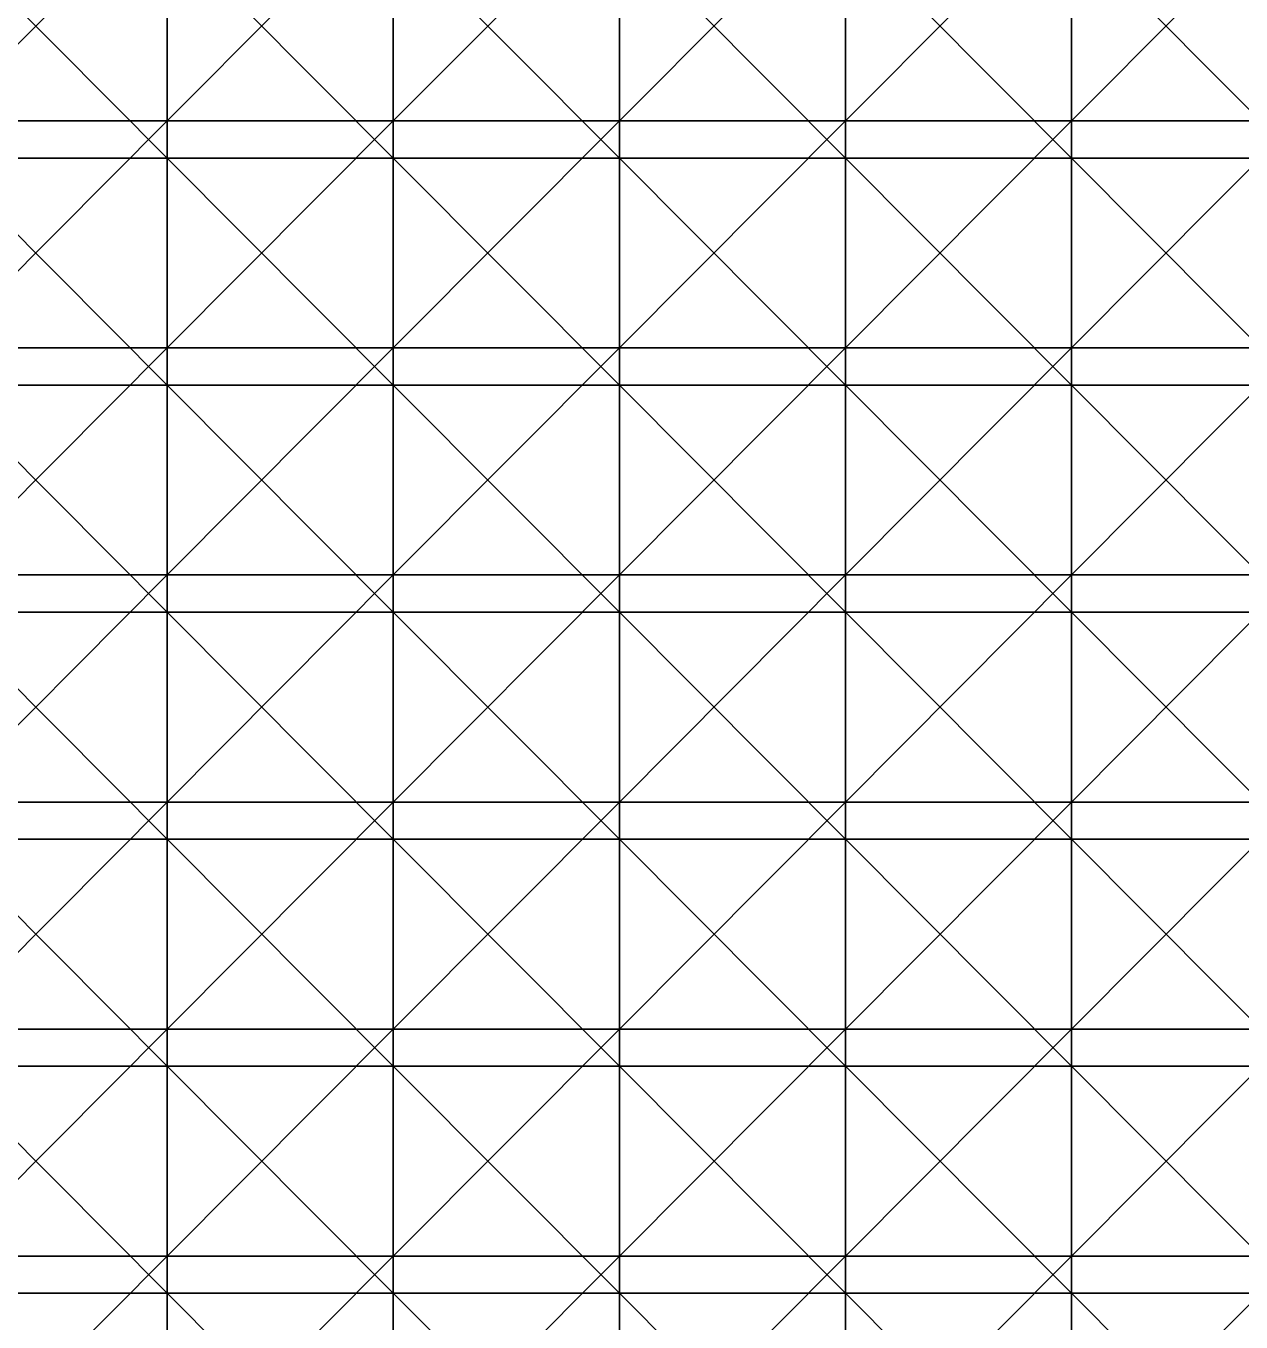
# Model space of a CAD drawing. Header units: inches. Extents: x 0 to 300, y 0 to 160.
# Drawn here: x 37.5 to 75, y 40 to 80 of the extents above; entities that cross this region are included whole.
import ezdxf

# ---------------------------------------------------------------- set-up
doc = ezdxf.new("R2010")
doc.units = ezdxf.units.IN
doc.header["$LTSCALE"] = 198.929398
doc.header["$MEASUREMENT"] = 0
doc.layers.add('4', color=7, linetype='CONTINUOUS')
doc.layers.add('6', color=7, linetype='CONTINUOUS')

msp = doc.modelspace()

# ---------------------------------------------------------------- linework, layer by layer
at = {"layer": '4', "linetype": 'CONTINUOUS'}
for points in [[(41.86, 77.07, -160), (34.884, 77.07, -160), (41.86, 84.077, -160), (41.86, 77.07, -160)], [(41.86, 84.077, -160), (34.884, 77.07, -160), (34.884, 84.077, -160), (41.86, 84.077, -160)], [(48.837, 77.07, -160), (41.86, 77.07, -160), (48.837, 84.077, -160), (48.837, 77.07, -160)], [(48.837, 84.077, -160), (41.86, 77.07, -160), (41.86, 84.077, -160), (48.837, 84.077, -160)], [(55.814, 77.07, -160), (48.837, 77.07, -160), (55.814, 84.077, -160), (55.814, 77.07, -160)], [(55.814, 84.077, -160), (48.837, 77.07, -160), (48.837, 84.077, -160), (55.814, 84.077, -160)], [(62.791, 77.07, -160), (55.814, 77.07, -160), (62.791, 84.077, -160), (62.791, 77.07, -160)], [(62.791, 84.077, -160), (55.814, 77.07, -160), (55.814, 84.077, -160), (62.791, 84.077, -160)], [(69.767, 77.07, -160), (62.791, 77.07, -160), (69.767, 84.077, -160), (69.767, 77.07, -160)], [(69.767, 84.077, -160), (62.791, 77.07, -160), (62.791, 84.077, -160), (69.767, 84.077, -160)], [(76.744, 77.07, -160), (69.767, 77.07, -160), (76.744, 84.077, -160), (76.744, 77.07, -160)], [(76.744, 84.077, -160), (69.767, 77.07, -160), (69.767, 84.077, -160), (76.744, 84.077, -160)], [(41.86, 70.063, -160), (34.884, 70.063, -160), (41.86, 77.07, -160), (41.86, 70.063, -160)], [(41.86, 77.07, -160), (34.884, 70.063, -160), (34.884, 77.07, -160), (41.86, 77.07, -160)], [(48.837, 70.063, -160), (41.86, 70.063, -160), (48.837, 77.07, -160), (48.837, 70.063, -160)], [(48.837, 77.07, -160), (41.86, 70.063, -160), (41.86, 77.07, -160), (48.837, 77.07, -160)], [(55.814, 70.063, -160), (48.837, 70.063, -160), (55.814, 77.07, -160), (55.814, 70.063, -160)], [(55.814, 77.07, -160), (48.837, 70.063, -160), (48.837, 77.07, -160), (55.814, 77.07, -160)], [(62.791, 70.063, -160), (55.814, 70.063, -160), (62.791, 77.07, -160), (62.791, 70.063, -160)], [(62.791, 77.07, -160), (55.814, 70.063, -160), (55.814, 77.07, -160), (62.791, 77.07, -160)], [(69.767, 70.063, -160), (62.791, 70.063, -160), (69.767, 77.07, -160), (69.767, 70.063, -160)], [(69.767, 77.07, -160), (62.791, 70.063, -160), (62.791, 77.07, -160), (69.767, 77.07, -160)], [(76.744, 70.063, -160), (69.767, 70.063, -160), (76.744, 77.07, -160), (76.744, 70.063, -160)], [(76.744, 77.07, -160), (69.767, 70.063, -160), (69.767, 77.07, -160), (76.744, 77.07, -160)], [(41.86, 63.056, -160), (34.884, 63.056, -160), (41.86, 70.063, -160), (41.86, 63.056, -160)], [(41.86, 70.063, -160), (34.884, 63.056, -160), (34.884, 70.063, -160), (41.86, 70.063, -160)], [(48.837, 63.056, -160), (41.86, 63.056, -160), (48.837, 70.063, -160), (48.837, 63.056, -160)], [(48.837, 70.063, -160), (41.86, 63.056, -160), (41.86, 70.063, -160), (48.837, 70.063, -160)], [(55.814, 63.056, -160), (48.837, 63.056, -160), (55.814, 70.063, -160), (55.814, 63.056, -160)], [(55.814, 70.063, -160), (48.837, 63.056, -160), (48.837, 70.063, -160), (55.814, 70.063, -160)], [(62.791, 63.056, -160), (55.814, 63.056, -160), (62.791, 70.063, -160), (62.791, 63.056, -160)], [(62.791, 70.063, -160), (55.814, 63.056, -160), (55.814, 70.063, -160), (62.791, 70.063, -160)], [(69.767, 63.056, -160), (62.791, 63.056, -160), (69.767, 70.063, -160), (69.767, 63.056, -160)], [(69.767, 70.063, -160), (62.791, 63.056, -160), (62.791, 70.063, -160), (69.767, 70.063, -160)], [(76.744, 63.056, -160), (69.767, 63.056, -160), (76.744, 70.063, -160), (76.744, 63.056, -160)], [(76.744, 70.063, -160), (69.767, 63.056, -160), (69.767, 70.063, -160), (76.744, 70.063, -160)], [(41.86, 56.049, -160), (34.884, 56.049, -160), (41.86, 63.056, -160), (41.86, 56.049, -160)], [(41.86, 63.056, -160), (34.884, 56.049, -160), (34.884, 63.056, -160), (41.86, 63.056, -160)], [(48.837, 56.049, -160), (41.86, 56.049, -160), (48.837, 63.056, -160), (48.837, 56.049, -160)], [(48.837, 63.056, -160), (41.86, 56.049, -160), (41.86, 63.056, -160), (48.837, 63.056, -160)], [(55.814, 56.049, -160), (48.837, 56.049, -160), (55.814, 63.056, -160), (55.814, 56.049, -160)], [(55.814, 63.056, -160), (48.837, 56.049, -160), (48.837, 63.056, -160), (55.814, 63.056, -160)], [(62.791, 56.049, -160), (55.814, 56.049, -160), (62.791, 63.056, -160), (62.791, 56.049, -160)], [(62.791, 63.056, -160), (55.814, 56.049, -160), (55.814, 63.056, -160), (62.791, 63.056, -160)], [(69.767, 56.049, -160), (62.791, 56.049, -160), (69.767, 63.056, -160), (69.767, 56.049, -160)], [(69.767, 63.056, -160), (62.791, 56.049, -160), (62.791, 63.056, -160), (69.767, 63.056, -160)], [(76.744, 56.049, -160), (69.767, 56.049, -160), (76.744, 63.056, -160), (76.744, 56.049, -160)], [(76.744, 63.056, -160), (69.767, 56.049, -160), (69.767, 63.056, -160), (76.744, 63.056, -160)], [(41.86, 49.042, -160), (34.884, 49.042, -160), (41.86, 56.049, -160), (41.86, 49.042, -160)], [(41.86, 56.049, -160), (34.884, 49.042, -160), (34.884, 56.049, -160), (41.86, 56.049, -160)], [(48.837, 49.042, -160), (41.86, 49.042, -160), (48.837, 56.049, -160), (48.837, 49.042, -160)], [(48.837, 56.049, -160), (41.86, 49.042, -160), (41.86, 56.049, -160), (48.837, 56.049, -160)], [(55.814, 49.042, -160), (48.837, 49.042, -160), (55.814, 56.049, -160), (55.814, 49.042, -160)], [(55.814, 56.049, -160), (48.837, 49.042, -160), (48.837, 56.049, -160), (55.814, 56.049, -160)], [(62.791, 49.042, -160), (55.814, 49.042, -160), (62.791, 56.049, -160), (62.791, 49.042, -160)], [(62.791, 56.049, -160), (55.814, 49.042, -160), (55.814, 56.049, -160), (62.791, 56.049, -160)], [(69.767, 49.042, -160), (62.791, 49.042, -160), (69.767, 56.049, -160), (69.767, 49.042, -160)], [(69.767, 56.049, -160), (62.791, 49.042, -160), (62.791, 56.049, -160), (69.767, 56.049, -160)], [(76.744, 49.042, -160), (69.767, 49.042, -160), (76.744, 56.049, -160), (76.744, 49.042, -160)], [(76.744, 56.049, -160), (69.767, 49.042, -160), (69.767, 56.049, -160), (76.744, 56.049, -160)], [(41.86, 42.035, -160), (34.884, 42.035, -160), (41.86, 49.042, -160), (41.86, 42.035, -160)], [(41.86, 49.042, -160), (34.884, 42.035, -160), (34.884, 49.042, -160), (41.86, 49.042, -160)], [(48.837, 42.035, -160), (41.86, 42.035, -160), (48.837, 49.042, -160), (48.837, 42.035, -160)], [(48.837, 49.042, -160), (41.86, 42.035, -160), (41.86, 49.042, -160), (48.837, 49.042, -160)], [(55.814, 42.035, -160), (48.837, 42.035, -160), (55.814, 49.042, -160), (55.814, 42.035, -160)], [(55.814, 49.042, -160), (48.837, 42.035, -160), (48.837, 49.042, -160), (55.814, 49.042, -160)], [(62.791, 42.035, -160), (55.814, 42.035, -160), (62.791, 49.042, -160), (62.791, 42.035, -160)], [(62.791, 49.042, -160), (55.814, 42.035, -160), (55.814, 49.042, -160), (62.791, 49.042, -160)], [(69.767, 42.035, -160), (62.791, 42.035, -160), (69.767, 49.042, -160), (69.767, 42.035, -160)], [(69.767, 49.042, -160), (62.791, 42.035, -160), (62.791, 49.042, -160), (69.767, 49.042, -160)], [(76.744, 42.035, -160), (69.767, 42.035, -160), (76.744, 49.042, -160), (76.744, 42.035, -160)], [(76.744, 49.042, -160), (69.767, 42.035, -160), (69.767, 49.042, -160), (76.744, 49.042, -160)], [(41.86, 35.028, -160), (34.884, 35.028, -160), (41.86, 42.035, -160), (41.86, 35.028, -160)], [(41.86, 42.035, -160), (34.884, 35.028, -160), (34.884, 42.035, -160), (41.86, 42.035, -160)], [(48.837, 35.028, -160), (41.86, 35.028, -160), (48.837, 42.035, -160), (48.837, 35.028, -160)], [(48.837, 42.035, -160), (41.86, 35.028, -160), (41.86, 42.035, -160), (48.837, 42.035, -160)], [(55.814, 35.028, -160), (48.837, 35.028, -160), (55.814, 42.035, -160), (55.814, 35.028, -160)], [(55.814, 42.035, -160), (48.837, 35.028, -160), (48.837, 42.035, -160), (55.814, 42.035, -160)], [(62.791, 35.028, -160), (55.814, 35.028, -160), (62.791, 42.035, -160), (62.791, 35.028, -160)], [(62.791, 42.035, -160), (55.814, 35.028, -160), (55.814, 42.035, -160), (62.791, 42.035, -160)], [(69.767, 35.028, -160), (62.791, 35.028, -160), (69.767, 42.035, -160), (69.767, 35.028, -160)], [(69.767, 42.035, -160), (62.791, 35.028, -160), (62.791, 42.035, -160), (69.767, 42.035, -160)], [(76.744, 35.028, -160), (69.767, 35.028, -160), (76.744, 42.035, -160), (76.744, 35.028, -160)], [(76.744, 42.035, -160), (69.767, 35.028, -160), (69.767, 42.035, -160), (76.744, 42.035, -160)]]:
    msp.add_3dface(points, dxfattribs=at)
at = {"layer": '6', "linetype": 'CONTINUOUS'}
for points in [[(41.86, 82.93), (34.884, 82.93), (41.86, 75.923), (41.86, 82.93)], [(41.86, 75.923), (34.884, 82.93), (34.884, 75.923), (41.86, 75.923)], [(48.837, 82.93), (41.86, 82.93), (48.837, 75.923), (48.837, 82.93)], [(48.837, 75.923), (41.86, 82.93), (41.86, 75.923), (48.837, 75.923)], [(55.814, 82.93), (48.837, 82.93), (55.814, 75.923), (55.814, 82.93)], [(55.814, 75.923), (48.837, 82.93), (48.837, 75.923), (55.814, 75.923)], [(62.791, 82.93), (55.814, 82.93), (62.791, 75.923), (62.791, 82.93)], [(62.791, 75.923), (55.814, 82.93), (55.814, 75.923), (62.791, 75.923)], [(69.767, 82.93), (62.791, 82.93), (69.767, 75.923), (69.767, 82.93)], [(69.767, 75.923), (62.791, 82.93), (62.791, 75.923), (69.767, 75.923)], [(76.744, 82.93), (69.767, 82.93), (76.744, 75.923), (76.744, 82.93)], [(76.744, 75.923), (69.767, 82.93), (69.767, 75.923), (76.744, 75.923)], [(41.86, 75.923), (34.884, 75.923), (41.86, 68.916), (41.86, 75.923)], [(41.86, 68.916), (34.884, 75.923), (34.884, 68.916), (41.86, 68.916)], [(48.837, 75.923), (41.86, 75.923), (48.837, 68.916), (48.837, 75.923)], [(48.837, 68.916), (41.86, 75.923), (41.86, 68.916), (48.837, 68.916)], [(55.814, 75.923), (48.837, 75.923), (55.814, 68.916), (55.814, 75.923)], [(55.814, 68.916), (48.837, 75.923), (48.837, 68.916), (55.814, 68.916)], [(62.791, 75.923), (55.814, 75.923), (62.791, 68.916), (62.791, 75.923)], [(62.791, 68.916), (55.814, 75.923), (55.814, 68.916), (62.791, 68.916)], [(69.767, 75.923), (62.791, 75.923), (69.767, 68.916), (69.767, 75.923)], [(69.767, 68.916), (62.791, 75.923), (62.791, 68.916), (69.767, 68.916)], [(76.744, 75.923), (69.767, 75.923), (76.744, 68.916), (76.744, 75.923)], [(76.744, 68.916), (69.767, 75.923), (69.767, 68.916), (76.744, 68.916)], [(41.86, 68.916), (34.884, 68.916), (41.86, 61.909), (41.86, 68.916)], [(41.86, 61.909), (34.884, 68.916), (34.884, 61.909), (41.86, 61.909)], [(48.837, 68.916), (41.86, 68.916), (48.837, 61.909), (48.837, 68.916)], [(48.837, 61.909), (41.86, 68.916), (41.86, 61.909), (48.837, 61.909)], [(55.814, 68.916), (48.837, 68.916), (55.814, 61.909), (55.814, 68.916)], [(55.814, 61.909), (48.837, 68.916), (48.837, 61.909), (55.814, 61.909)], [(62.791, 68.916), (55.814, 68.916), (62.791, 61.909), (62.791, 68.916)], [(62.791, 61.909), (55.814, 68.916), (55.814, 61.909), (62.791, 61.909)], [(69.767, 68.916), (62.791, 68.916), (69.767, 61.909), (69.767, 68.916)], [(69.767, 61.909), (62.791, 68.916), (62.791, 61.909), (69.767, 61.909)], [(76.744, 68.916), (69.767, 68.916), (76.744, 61.909), (76.744, 68.916)], [(76.744, 61.909), (69.767, 68.916), (69.767, 61.909), (76.744, 61.909)], [(41.86, 61.909), (34.884, 61.909), (41.86, 54.902), (41.86, 61.909)], [(41.86, 54.902), (34.884, 61.909), (34.884, 54.902), (41.86, 54.902)], [(48.837, 61.909), (41.86, 61.909), (48.837, 54.902), (48.837, 61.909)], [(48.837, 54.902), (41.86, 61.909), (41.86, 54.902), (48.837, 54.902)], [(55.814, 61.909), (48.837, 61.909), (55.814, 54.902), (55.814, 61.909)], [(55.814, 54.902), (48.837, 61.909), (48.837, 54.902), (55.814, 54.902)], [(62.791, 61.909), (55.814, 61.909), (62.791, 54.902), (62.791, 61.909)], [(62.791, 54.902), (55.814, 61.909), (55.814, 54.902), (62.791, 54.902)], [(69.767, 61.909), (62.791, 61.909), (69.767, 54.902), (69.767, 61.909)], [(69.767, 54.902), (62.791, 61.909), (62.791, 54.902), (69.767, 54.902)], [(76.744, 61.909), (69.767, 61.909), (76.744, 54.902), (76.744, 61.909)], [(76.744, 54.902), (69.767, 61.909), (69.767, 54.902), (76.744, 54.902)], [(41.86, 54.902), (34.884, 54.902), (41.86, 47.895), (41.86, 54.902)], [(41.86, 47.895), (34.884, 54.902), (34.884, 47.895), (41.86, 47.895)], [(48.837, 54.902), (41.86, 54.902), (48.837, 47.895), (48.837, 54.902)], [(48.837, 47.895), (41.86, 54.902), (41.86, 47.895), (48.837, 47.895)], [(55.814, 54.902), (48.837, 54.902), (55.814, 47.895), (55.814, 54.902)], [(55.814, 47.895), (48.837, 54.902), (48.837, 47.895), (55.814, 47.895)], [(62.791, 54.902), (55.814, 54.902), (62.791, 47.895), (62.791, 54.902)], [(62.791, 47.895), (55.814, 54.902), (55.814, 47.895), (62.791, 47.895)], [(69.767, 54.902), (62.791, 54.902), (69.767, 47.895), (69.767, 54.902)], [(69.767, 47.895), (62.791, 54.902), (62.791, 47.895), (69.767, 47.895)], [(76.744, 54.902), (69.767, 54.902), (76.744, 47.895), (76.744, 54.902)], [(76.744, 47.895), (69.767, 54.902), (69.767, 47.895), (76.744, 47.895)], [(41.86, 47.895), (34.884, 47.895), (41.86, 40.888), (41.86, 47.895)], [(41.86, 40.888), (34.884, 47.895), (34.884, 40.888), (41.86, 40.888)], [(48.837, 47.895), (41.86, 47.895), (48.837, 40.888), (48.837, 47.895)], [(48.837, 40.888), (41.86, 47.895), (41.86, 40.888), (48.837, 40.888)], [(55.814, 47.895), (48.837, 47.895), (55.814, 40.888), (55.814, 47.895)], [(55.814, 40.888), (48.837, 47.895), (48.837, 40.888), (55.814, 40.888)], [(62.791, 47.895), (55.814, 47.895), (62.791, 40.888), (62.791, 47.895)], [(62.791, 40.888), (55.814, 47.895), (55.814, 40.888), (62.791, 40.888)], [(69.767, 47.895), (62.791, 47.895), (69.767, 40.888), (69.767, 47.895)], [(69.767, 40.888), (62.791, 47.895), (62.791, 40.888), (69.767, 40.888)], [(76.744, 47.895), (69.767, 47.895), (76.744, 40.888), (76.744, 47.895)], [(76.744, 40.888), (69.767, 47.895), (69.767, 40.888), (76.744, 40.888)], [(41.86, 40.888), (34.884, 40.888), (41.86, 33.881), (41.86, 40.888)], [(41.86, 33.881), (34.884, 40.888), (34.884, 33.881), (41.86, 33.881)], [(48.837, 40.888), (41.86, 40.888), (48.837, 33.881), (48.837, 40.888)], [(48.837, 33.881), (41.86, 40.888), (41.86, 33.881), (48.837, 33.881)], [(55.814, 40.888), (48.837, 40.888), (55.814, 33.881), (55.814, 40.888)], [(55.814, 33.881), (48.837, 40.888), (48.837, 33.881), (55.814, 33.881)], [(62.791, 40.888), (55.814, 40.888), (62.791, 33.881), (62.791, 40.888)], [(62.791, 33.881), (55.814, 40.888), (55.814, 33.881), (62.791, 33.881)], [(69.767, 40.888), (62.791, 40.888), (69.767, 33.881), (69.767, 40.888)], [(69.767, 33.881), (62.791, 40.888), (62.791, 33.881), (69.767, 33.881)], [(76.744, 40.888), (69.767, 40.888), (76.744, 33.881), (76.744, 40.888)], [(76.744, 33.881), (69.767, 40.888), (69.767, 33.881), (76.744, 33.881)]]:
    msp.add_3dface(points, dxfattribs=at)

doc.saveas('drawing.dxf')
